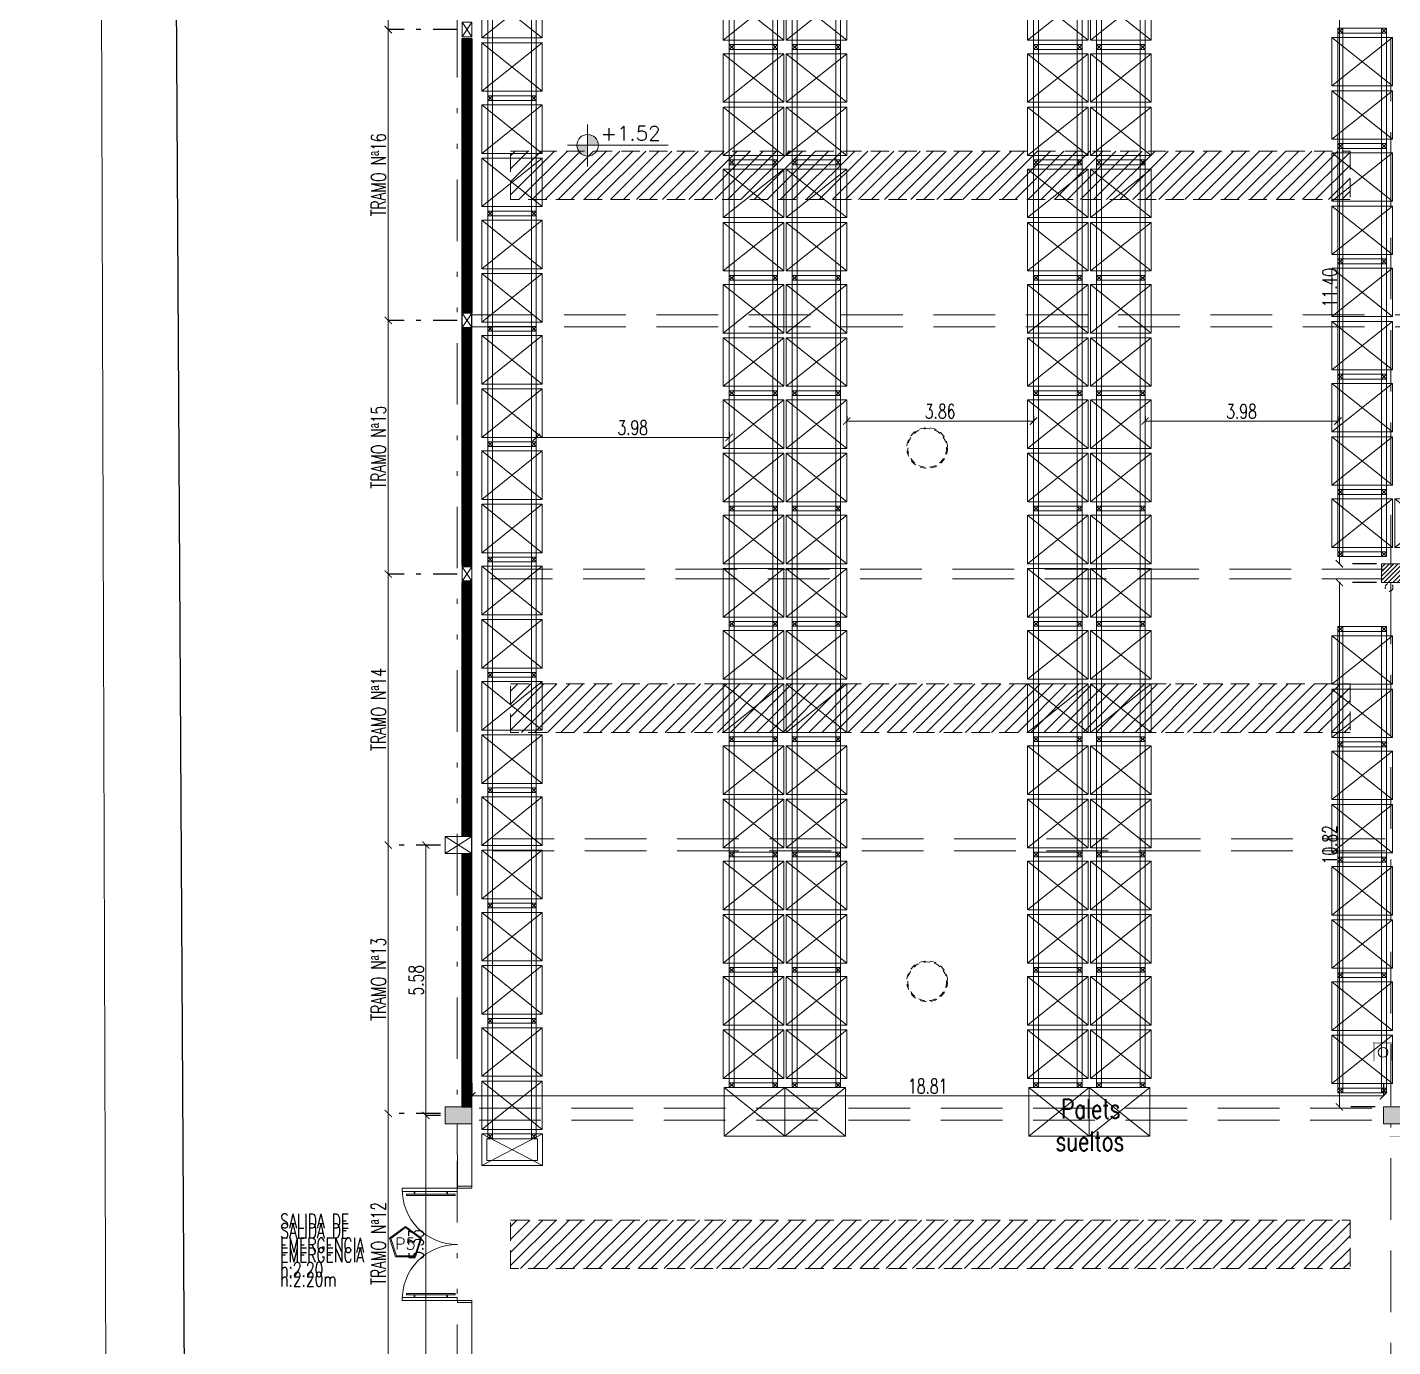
# Model space of a CAD drawing. Header units: millimetres. Extents: x 2828 to 3406, y 849 to 1266.
# Drawn here: x 2890.38 to 2918.55, y 1141.67 to 1168.89 of the extents above; entities that cross this region are included whole.
import ezdxf

# ---------------------------------------------------------------- set-up
doc = ezdxf.new("R2010")
doc.units = ezdxf.units.MM
doc.header["$PDMODE"] = 34
doc.header["$PDSIZE"] = -10
for name, pattern in [('AC-0071-XR-01-PL-PB-R07$0$HIDDEN2', [0.1875, 0.125, -0.0625]), ('DASHDOT', [1, 0.5, -0.25, 0, -0.25]), ('DASHED', [19.05, 12.7, -6.35]), ('DASHED2', [0.375, 0.25, -0.125]), ('DIVIDE2', [15.875, 6.35, -3.175, 0, -3.175, 0, -3.175])]:
    doc.linetypes.add(name, pattern=pattern)
doc.layers.get('DEFPOINTS').update_dxf_attribs({"lineweight": 5})
for name, color, linetype, lineweight in [('0.05', 64, 'Continuous', 5), ('0.10', 161, 'Continuous', 9), ('0.15', 41, 'Continuous', 13), ('0.2', 4, 'Continuous', 15), ('0.20', 4, 'Continuous', 15), ('0.30', 1, 'Continuous', 25), ('arq cotas', 152, 'Continuous', 13), ('arq DP', 40, 'Continuous', 5), ('arq tex', 31, 'Continuous', 5), ('columnas', 12, 'Continuous', 20), ('equip tx', 220, 'Continuous', 5), ('equipa cotas', 222, 'Continuous', 5), ('EQUIPAMIENTO', 4, 'Continuous', 15), ('LM', 3, 'DIVIDE2', 9), ('proyecciones', 221, 'DASHED', 5), ('proyecciones caños pluviales', 191, 'DASHED2', 5), ('ref. arq', 252, 'Continuous', 5)]:
    doc.layers.add(name, color=color, linetype=linetype, lineweight=lineweight)
for name, color, linetype, lineweight, true_color in [('eolicos nuevos', 7, 'Continuous', 13, 0x387000), ('equipa auxiliar', 7, 'Continuous', 13, 0x878787), ('lucernarios nuevos', 252, 'DASHED', 9, 0x696969), ('sombrado muro nuevo', 7, 'Continuous', 5, 0x757575)]:
    doc.layers.add(name, color=color, linetype=linetype, lineweight=lineweight, true_color=true_color)
doc.styles.add('100', font='romans.shx', dxfattribs={"width": 0.75, "height": 0.2})
doc.styles.add('250-cts', font='romans.shx', dxfattribs={"width": 0.7, "height": 0.25})
doc.styles.add('COTAS', font='romans.shx')
doc.styles.get("Standard").update_dxf_attribs({"font": 'romans.shx'})
doc.dimstyles.new('250', dxfattribs={"dimtxt": 0.3, "dimasz": 0.15, "dimexe": 0, "dimexo": 0.1, "dimgap": 0.05, "dimtad": 1, "dimzin": 0, "dimdsep": 46, "dimtxsty": '250-cts', "dimblk": 'ARCHTICK', "dimcen": 0.02, "dimclrd": 256, "dimclre": 256, "dimclrt": 256, "dimazin": 0, "dimtfac": 1, "dimtofl": 0, "dimtmove": 1, "dimatfit": 0, "dimldrblk": 'OPEN90', "dimfxl": 1, "dimtolj": 1, "dimtzin": 0, "dimlwd": -1, "dimarcsym": 0})
pattern_1 = [(45, (0, 0), (-0.01414213562, 0.01414213562), []), (135, (0, 0), (-0.01414213562, -0.01414213562), [])]

# ---------------------------------------------------------------- blocks, each defined once
blk = doc.blocks.new('rack relevado')
at = {"layer": 'EQUIPAMIENTO'}
for p, q in [((-2.49, 1), (-2.39, 1)), ((-2.49, 1), (-2.49, 0)), ((-2.49, 1), (-2.49, 0)), ((-2.49, 1), (-2.49, 0)), ((-2.39, 0.9), (-2.49, 1)), ((-2.49, 0.9), (-2.39, 1)), ((-2.49, 0.9), (-0.01, 0.9)), ((-2.4, 1), (-0.1, 1)), ((-2.39, 1), (-2.39, 0.075)), ((-2.39, 1), (-2.39, 0)), ((-2.39, 1), (-2.39, 0)), ((-2.39, 1), (-2.39, 0)), ((-2.39, 1), (-2.39, 0)), ((-0.11, 1), (-0.01, 1)), ((-0.11, 1), (-0.01, 1)), ((-0.11, 1), (-0.01, 1)), ((-0.11, 1), (-0.11, 0)), ((-0.11, 1), (-0.11, 0)), ((-0.11, 1), (-0.11, 0)), ((-0.01, 0.9), (-0.11, 1)), ((-0.11, 0.9), (-0.01, 1)), ((-0.11, 0.9), (-0.01, 0.9)), ((-0.01, 1), (-0.01, 0.075)), ((-0.01, 1), (-0.01, 0)), ((-0.01, 1), (-0.01, 0)), ((-0.01, 1), (-0.01, 0)), ((-0.01, 1), (-0.01, 0)), ((-2.49, 0.1), (-2.39, 0.1)), ((-2.49, 0.1), (-0.01, 0.1)), ((-2.39, 0), (-2.49, 0.1)), ((-2.49, 0), (-2.39, 0.1)), ((-2.49, 0), (-2.39, 0)), ((-0.01, 0), (-0.11, 0.1)), ((-0.11, 0), (-0.01, 0.1)), ((-0.11, 0), (-0.01, 0)), ((-2.39, 0), (-2.49, 0)), ((-0.1, 0), (-2.4, 0)), ((-0.01, 0), (-0.11, 0))]:
    blk.add_line(p, q, dxfattribs=at)
at = {"layer": 'EQUIPAMIENTO', "linetype": 'DASHED'}
for p, q in [((-2.3, 1.125), (-2.3, -0.125)), ((-1.3, -0.125), (-2.3, 1.125)), ((-2.3, -0.125), (-1.3, 1.125)), ((-2.3, 1.125), (-1.3, 1.125)), ((-1.3, 1.125), (-1.3, -0.125)), ((-0.2, -0.125), (-1.2, 1.125)), ((-1.2, -0.125), (-0.2, 1.125)), ((-1.2, 1.125), (-0.2, 1.125)), ((-1.2, 1.125), (-1.2, -0.125)), ((-0.2, -0.125), (-0.2, 1.125)), ((-2.3, -0.125), (-1.3, -0.125)), ((-1.2, -0.125), (-0.2, -0.125))]:
    blk.add_line(p, q, dxfattribs=at)
at = {"layer": 'EQUIPAMIENTO'}
for points in [[(-2.49, 1), (-2.39, 1), (-2.39, 0.9), (-2.49, 0.9), (-2.49, 1)], [(-0.11, 1), (-0.01, 1), (-0.01, 0.9), (-0.11, 0.9), (-0.11, 1)], [(-2.49, 0.1), (-2.39, 0.1), (-2.39, 0), (-2.49, 0), (-2.49, 0.1)], [(-0.11, 0.1), (-0.01, 0.1), (-0.01, 0), (-0.11, 0), (-0.11, 0.1)]]:
    blk.add_lwpolyline(points, dxfattribs=at)
blk = doc.blocks.new('colum. perim')
at = {"layer": '0.05'}
h = blk.add_hatch(color=256, dxfattribs=at)
h.dxf.hatch_style = 1
h.paths.add_polyline_path([(1.567, 49.616), (1.567, 49.966), (1.017, 49.966), (1.017, 49.616)])
at = {"layer": 'columnas'}
for p, q in [((1.567, 49.966), (1.017, 49.966)), ((1.017, 49.966), (1.017, 49.616)), ((1.017, 49.966), (1.567, 49.966)), ((1.017, 49.616), (1.017, 49.966)), ((1.567, 49.616), (1.567, 49.966)), ((1.567, 49.966), (1.567, 49.616)), ((1.017, 49.616), (1.567, 49.616)), ((1.567, 49.616), (1.017, 49.616))]:
    blk.add_line(p, q, dxfattribs=at)
blk = doc.blocks.new('_ARCHTICK')
at = {"color": 0, "linetype": 'ByBlock', "const_width": 0.15}
blk.add_lwpolyline([(-0.5, -0.5), (0.5, 0.5)], dxfattribs=at)
blk = doc.blocks.new('*D168')
at = {"layer": 'arq cotas', "linetype": 'DASHDOT', "lineweight": -2, "transparency": 16777216}
for p, q in [((2891.845, 1254.938), (2891.645, 1254.938)), ((2892.309, 1106.035), (2892.109, 1106.034))]:
    blk.add_line(p, q, dxfattribs=at)
at = {"layer": 'arq cotas', "transparency": 16777216}
blk.add_line((2891.645, 1254.938), (2892.109, 1106.034), dxfattribs=at)
at = {"layer": 'DEFPOINTS', "color": 0, "transparency": 16777216}
for p in [(2891.945, 1254.939), (2892.109, 1106.034), (2892.409, 1106.035)]:
    blk.add_point(p, dxfattribs=at)
at = {"layer": 'arq cotas', "transparency": 16777216, "xscale": 0.15, "yscale": 0.15, "zscale": 0.15}
for p, rotation in [((2891.645, 1254.938), 90.17869036957083), ((2892.109, 1106.034), 270.1786903695708)]:
    blk.add_blockref('_ARCHTICK', p, dxfattribs=dict(at, rotation=rotation))
at = {"layer": 'arq cotas', "transparency": 16777216, "insert": (2892.077, 1180.487), "char_height": 0.3, "attachment_point": 5, "rotation": 270.1787, "style": '250-cts'}
blk.add_mtext('\\A1;148.90', dxfattribs=at)
blk = doc.blocks.new('_Open90')
at = {"color": 0, "linetype": 'ByBlock', "lineweight": -2}
for p, q in [((0, 0), (-1, 0)), ((-0.5, 0.5), (0, 0)), ((0, 0), (-0.5, -0.5))]:
    blk.add_line(p, q, dxfattribs=at)
blk = doc.blocks.new('*D172')
at = {"layer": 'arq cotas', "linetype": 'DASHDOT', "lineweight": -2, "transparency": 16777216}
for p, q in [((2899.552, 1147.104), (2899.552, 1146.845)), ((2918.359, 1147.104), (2918.359, 1146.845))]:
    blk.add_line(p, q, dxfattribs=at)
at = {"layer": 'arq cotas', "transparency": 16777216}
blk.add_line((2899.552, 1146.845), (2918.359, 1146.845), dxfattribs=at)
at = {"layer": 'DEFPOINTS', "color": 0, "transparency": 16777216}
for p in [(2899.552, 1147.204), (2918.359, 1147.204), (2918.359, 1146.845)]:
    blk.add_point(p, dxfattribs=at)
at = {"layer": 'arq cotas', "transparency": 16777216, "xscale": 0.15, "yscale": 0.15, "zscale": 0.15, "rotation": 180}
blk.add_blockref('_ARCHTICK', (2899.552, 1146.845), dxfattribs=at)
at = {"layer": 'arq cotas', "transparency": 16777216, "xscale": 0.15, "yscale": 0.15, "zscale": 0.15}
blk.add_blockref('_ARCHTICK', (2918.359, 1146.845), dxfattribs=at)
at = {"layer": 'arq cotas', "transparency": 16777216, "insert": (2908.956, 1147.045), "char_height": 0.3, "attachment_point": 5, "style": '250-cts'}
blk.add_mtext('\\A1;18.81', dxfattribs=at)
blk = doc.blocks.new('*D203')
at = {"layer": 'arq cotas', "linetype": 'DASHDOT', "lineweight": -2, "transparency": 16777216}
for p, q in [((2898.902, 1146.442), (2898.604, 1146.442)), ((2898.77, 1141.117), (2898.604, 1141.117))]:
    blk.add_line(p, q, dxfattribs=at)
at = {"layer": 'arq cotas', "transparency": 16777216}
blk.add_line((2898.604, 1141.117), (2898.604, 1146.442), dxfattribs=at)
at = {"layer": 'DEFPOINTS', "color": 0, "transparency": 16777216}
for p in [(2898.604, 1146.442), (2899.002, 1146.442), (2898.87, 1141.117)]:
    blk.add_point(p, dxfattribs=at)
at = {"layer": 'arq cotas', "transparency": 16777216, "xscale": 0.15, "yscale": 0.15, "zscale": 0.15}
for p, rotation in [((2898.604, 1146.442), 90), ((2898.604, 1141.117), 270)]:
    blk.add_blockref('_ARCHTICK', p, dxfattribs=dict(at, rotation=rotation))
at = {"layer": 'arq cotas', "transparency": 16777216, "insert": (2898.404, 1143.78), "char_height": 0.3, "attachment_point": 5, "rotation": 90, "style": '250-cts'}
blk.add_mtext('\\A1;5.33', dxfattribs=at)
blk = doc.blocks.new('col')
at = {"layer": 'columnas'}
for p, q in [((2936.661, 1213.377), (2937.211, 1213.727)), ((2936.661, 1213.727), (2937.211, 1213.377))]:
    blk.add_line(p, q, dxfattribs=at)
blk.add_lwpolyline([(2936.661, 1213.727), (2937.211, 1213.727), (2937.211, 1213.377), (2936.661, 1213.377)], close=True, dxfattribs=at)
blk = doc.blocks.new('vvv')
at = {"layer": 'columnas'}
for p, q in [((2904.602, 1185.049), (2904.902, 1185.249)), ((2904.602, 1185.249), (2904.902, 1185.049))]:
    blk.add_line(p, q, dxfattribs=at)
blk.add_lwpolyline([(2904.602, 1185.249), (2904.902, 1185.249), (2904.902, 1185.049), (2904.602, 1185.049), (2904.602, 1185.249)], dxfattribs=at)
blk = doc.blocks.new('NIVEL')
at = {"layer": '0.10'}
h = blk.add_hatch(color=256, dxfattribs=at)
h.paths.add_polyline_path([(265.735, 100.104), (265.737, 99.66), (266.182, 99.662, 0.10356), (266.143, 99.84, 0.297796)])
h.paths.add_polyline_path([(265.737, 99.66), (265.293, 99.658, 0.10356), (265.331, 99.48, 0.297796), (265.739, 99.216)])
for p, q in [((265.737, 98.782), (265.737, 100.513)), ((264.902, 99.66), (269.056, 99.66))]:
    blk.add_line(p, q, dxfattribs=at)
blk.add_circle((265.737, 99.66), 0.444, dxfattribs=at)
blk = doc.blocks.new('*D353')
at = {"layer": 'arq cotas', "linetype": 'DASHDOT', "lineweight": -2, "transparency": 16777216}
for p, q in [((2918.218, 1157.437), (2917.449, 1157.437)), ((2918.184, 1146.617), (2917.449, 1146.617))]:
    blk.add_line(p, q, dxfattribs=at)
at = {"layer": 'arq cotas', "transparency": 16777216}
blk.add_line((2917.449, 1157.437), (2917.449, 1146.617), dxfattribs=at)
at = {"layer": 'DEFPOINTS', "color": 0, "transparency": 16777216}
for p in [(2918.318, 1157.437), (2917.449, 1146.617), (2918.284, 1146.617)]:
    blk.add_point(p, dxfattribs=at)
at = {"layer": 'arq cotas', "transparency": 16777216, "xscale": 0.15, "yscale": 0.15, "zscale": 0.15}
for p, rotation in [((2917.449, 1157.437), 90), ((2917.449, 1146.617), 270)]:
    blk.add_blockref('_ARCHTICK', p, dxfattribs=dict(at, rotation=rotation))
at = {"layer": 'arq cotas', "transparency": 16777216, "insert": (2917.249, 1152.027), "char_height": 0.3, "attachment_point": 5, "rotation": 90, "style": '250-cts'}
blk.add_mtext('\\A1;10.82', dxfattribs=at)
blk = doc.blocks.new('*D354')
at = {"layer": 'arq cotas', "linetype": 'DASHDOT', "lineweight": -2, "transparency": 16777216}
for p, q in [((2918.218, 1169.223), (2917.449, 1169.223)), ((2918.218, 1157.823), (2917.449, 1157.823))]:
    blk.add_line(p, q, dxfattribs=at)
at = {"layer": 'arq cotas', "transparency": 16777216}
blk.add_line((2917.449, 1169.223), (2917.449, 1157.823), dxfattribs=at)
at = {"layer": 'DEFPOINTS', "color": 0, "transparency": 16777216}
for p in [(2918.318, 1169.223, -101.167), (2917.449, 1157.823), (2918.318, 1157.823, -101.167)]:
    blk.add_point(p, dxfattribs=at)
at = {"layer": 'arq cotas', "transparency": 16777216, "xscale": 0.15, "yscale": 0.15, "zscale": 0.15}
for p, rotation in [((2917.449, 1169.223), 90), ((2917.449, 1157.823), 270)]:
    blk.add_blockref('_ARCHTICK', p, dxfattribs=dict(at, rotation=rotation))
at = {"layer": 'arq cotas', "transparency": 16777216, "insert": (2917.249, 1163.523), "char_height": 0.3, "attachment_point": 5, "rotation": 90, "style": '250-cts'}
blk.add_mtext('\\A1;11.40', dxfattribs=at)
blk = doc.blocks.new('RACK 2')
at = {"layer": 'equipa auxiliar', "linetype": 'DASHED'}
for p, q in [((4025.513, 30.883), (4026.763, 30.883)), ((4026.763, 30.883), (4025.513, 29.883)), ((4026.763, 29.883), (4025.513, 30.883)), ((4025.513, 29.883), (4025.513, 30.883)), ((4026.763, 30.883), (4026.763, 29.883)), ((4026.763, 29.883), (4028.013, 30.883)), ((4026.763, 30.883), (4028.013, 29.883)), ((4028.013, 30.883), (4026.763, 30.883)), ((4026.763, 29.883), (4026.763, 30.883)), ((4028.013, 30.883), (4028.013, 29.883)), ((4025.513, 29.883), (4026.763, 29.883)), ((4026.763, 29.883), (4028.013, 29.883))]:
    blk.add_line(p, q, dxfattribs=at)
blk = doc.blocks.new('E')
at = {"layer": 'EQUIPAMIENTO'}
for p, q in [((2929.861, 1169.108), (2929.861, 1169.008)), ((2929.861, 1169.008), (2929.861, 1169.108)), ((2930.861, 1169.108), (2929.861, 1169.108)), ((2930.861, 1169.108), (2929.861, 1169.108)), ((2930.861, 1169.108), (2929.861, 1169.108)), ((2930.861, 1169.108), (2929.861, 1169.108)), ((2929.861, 1169.108), (2929.961, 1169.008)), ((2929.861, 1169.008), (2929.961, 1169.108)), ((2929.861, 1169.018), (2929.861, 1167.818)), ((2930.861, 1169.008), (2929.861, 1169.008)), ((2930.861, 1169.008), (2929.861, 1169.008)), ((2930.861, 1169.008), (2929.861, 1169.008)), ((2930.861, 1169.108), (2929.936, 1169.108)), ((2929.961, 1167.818), (2929.961, 1169.108)), ((2930.761, 1169.008), (2930.761, 1169.108)), ((2930.761, 1167.818), (2930.761, 1169.108)), ((2930.761, 1169.108), (2930.861, 1169.008)), ((2930.761, 1169.008), (2930.861, 1169.108)), ((2930.861, 1169.008), (2930.861, 1169.108)), ((2930.861, 1169.008), (2930.861, 1169.108)), ((2930.861, 1169.008), (2930.861, 1169.108)), ((2930.861, 1167.818), (2930.861, 1169.018)), ((2929.861, 1167.728), (2929.861, 1167.828)), ((2929.861, 1167.828), (2929.861, 1167.728)), ((2930.861, 1167.828), (2929.861, 1167.828)), ((2930.861, 1167.828), (2929.861, 1167.828)), ((2930.861, 1167.828), (2929.861, 1167.828)), ((2929.861, 1167.728), (2929.961, 1167.828)), ((2929.861, 1167.828), (2929.961, 1167.728)), ((2930.861, 1167.728), (2929.861, 1167.728)), ((2930.861, 1167.728), (2929.861, 1167.728)), ((2930.861, 1167.728), (2929.861, 1167.728)), ((2930.861, 1167.728), (2929.861, 1167.728)), ((2930.861, 1167.728), (2929.936, 1167.728)), ((2930.761, 1167.828), (2930.761, 1167.728)), ((2930.761, 1167.728), (2930.861, 1167.828)), ((2930.761, 1167.828), (2930.861, 1167.728)), ((2930.861, 1167.828), (2930.861, 1167.728)), ((2930.861, 1167.828), (2930.861, 1167.728)), ((2930.861, 1167.828), (2930.861, 1167.728))]:
    blk.add_line(p, q, dxfattribs=at)
at = {"layer": 'EQUIPAMIENTO', "linetype": 'DASHED'}
for p, q in [((2929.736, 1167.918), (2929.736, 1168.918)), ((2929.736, 1167.918), (2929.736, 1168.918)), ((2929.736, 1168.918), (2930.986, 1167.918)), ((2929.736, 1167.918), (2930.986, 1168.918)), ((2929.736, 1168.918), (2930.986, 1168.918)), ((2930.986, 1167.918), (2930.986, 1168.918)), ((2930.986, 1167.918), (2929.736, 1167.918))]:
    blk.add_line(p, q, dxfattribs=at)
at = {"layer": 'EQUIPAMIENTO'}
for points in [[(2929.961, 1169.008), (2929.961, 1169.108), (2929.861, 1169.108), (2929.861, 1169.008), (2929.961, 1169.008)], [(2930.861, 1169.008), (2930.861, 1169.108), (2930.761, 1169.108), (2930.761, 1169.008), (2930.861, 1169.008)], [(2929.961, 1167.828), (2929.961, 1167.728), (2929.861, 1167.728), (2929.861, 1167.828), (2929.961, 1167.828)], [(2930.861, 1167.828), (2930.861, 1167.728), (2930.761, 1167.728), (2930.761, 1167.828), (2930.861, 1167.828)]]:
    blk.add_lwpolyline(points, dxfattribs=at)
blk = doc.blocks.new('A$C47516BA9')
at = {"layer": 'EQUIPAMIENTO'}
for p in [(-2929.861, -1169.108), (-2928.561, -1169.108)]:
    blk.add_blockref('E', p, dxfattribs=at)
blk = doc.blocks.new('*D376')
at = {"layer": 'DEFPOINTS', "color": 0, "transparency": 16777216}
for p in [(2900.88, 1160.432), (2904.86, 1160.432), (2904.86, 1160.432)]:
    blk.add_point(p, dxfattribs=at)
at = {"layer": 'equipa cotas', "linetype": 'DASHDOT', "lineweight": -2, "transparency": 16777216}
for p, q in [((2900.88, 1160.532), (2900.88, 1160.432)), ((2904.86, 1160.532), (2904.86, 1160.432))]:
    blk.add_line(p, q, dxfattribs=at)
at = {"layer": 'equipa cotas', "transparency": 16777216}
blk.add_line((2900.88, 1160.432), (2904.86, 1160.432), dxfattribs=at)
at = {"layer": 'equipa cotas', "transparency": 16777216, "xscale": 0.15, "yscale": 0.15, "zscale": 0.15, "rotation": 180}
blk.add_blockref('_ARCHTICK', (2900.88, 1160.432), dxfattribs=at)
at = {"layer": 'equipa cotas', "transparency": 16777216, "xscale": 0.15, "yscale": 0.15, "zscale": 0.15}
blk.add_blockref('_ARCHTICK', (2904.86, 1160.432), dxfattribs=at)
at = {"layer": 'equipa cotas', "transparency": 16777216, "insert": (2902.87, 1160.632), "char_height": 0.3, "attachment_point": 5, "style": '250-cts'}
blk.add_mtext('\\A1;3.98', dxfattribs=at)
blk = doc.blocks.new('*D377')
at = {"layer": 'DEFPOINTS', "color": 0, "transparency": 16777216}
for p in [(2907.285, 1160.768), (2911.14, 1160.768), (2911.14, 1160.768)]:
    blk.add_point(p, dxfattribs=at)
at = {"layer": 'equipa cotas', "linetype": 'DASHDOT', "lineweight": -2, "transparency": 16777216}
for p, q in [((2907.285, 1160.868), (2907.285, 1160.768)), ((2911.14, 1160.868), (2911.14, 1160.768))]:
    blk.add_line(p, q, dxfattribs=at)
at = {"layer": 'equipa cotas', "transparency": 16777216}
blk.add_line((2907.285, 1160.768), (2911.14, 1160.768), dxfattribs=at)
at = {"layer": 'equipa cotas', "transparency": 16777216, "xscale": 0.15, "yscale": 0.15, "zscale": 0.15, "rotation": 180}
blk.add_blockref('_ARCHTICK', (2907.285, 1160.768), dxfattribs=at)
at = {"layer": 'equipa cotas', "transparency": 16777216, "xscale": 0.15, "yscale": 0.15, "zscale": 0.15}
blk.add_blockref('_ARCHTICK', (2911.14, 1160.768), dxfattribs=at)
at = {"layer": 'equipa cotas', "transparency": 16777216, "insert": (2909.212, 1160.968), "char_height": 0.3, "attachment_point": 5, "style": '250-cts'}
blk.add_mtext('\\A1;3.86', dxfattribs=at)
blk = doc.blocks.new('*D378')
at = {"layer": 'DEFPOINTS', "color": 0, "transparency": 16777216}
for p in [(2913.44, 1160.768), (2917.42, 1160.768), (2917.42, 1160.768)]:
    blk.add_point(p, dxfattribs=at)
at = {"layer": 'equipa cotas', "linetype": 'DASHDOT', "lineweight": -2, "transparency": 16777216}
for p, q in [((2913.44, 1160.868), (2913.44, 1160.768)), ((2917.42, 1160.868), (2917.42, 1160.768))]:
    blk.add_line(p, q, dxfattribs=at)
at = {"layer": 'equipa cotas', "transparency": 16777216}
blk.add_line((2913.44, 1160.768), (2917.42, 1160.768), dxfattribs=at)
at = {"layer": 'equipa cotas', "transparency": 16777216, "xscale": 0.15, "yscale": 0.15, "zscale": 0.15, "rotation": 180}
blk.add_blockref('_ARCHTICK', (2913.44, 1160.768), dxfattribs=at)
at = {"layer": 'equipa cotas', "transparency": 16777216, "xscale": 0.15, "yscale": 0.15, "zscale": 0.15}
blk.add_blockref('_ARCHTICK', (2917.42, 1160.768), dxfattribs=at)
at = {"layer": 'equipa cotas', "transparency": 16777216, "insert": (2915.43, 1160.968), "char_height": 0.3, "attachment_point": 5, "style": '250-cts'}
blk.add_mtext('\\A1;3.98', dxfattribs=at)
blk = doc.blocks.new('A$C371A6B59')
at = {"layer": 'lucernarios nuevos'}
h = blk.add_hatch(dxfattribs=at)
h.set_pattern_fill('ANSI31', color=256, scale=0.06)
h.set_pattern_definition([(45, (-2919.5706, -1108.54296), (-0.134703842, 0.134703842), [])])
h.paths.add_polyline_path([(-19.219, 1), (-1.902, 1), (-1.902, 0), (-19.219, 0)])
at = {"layer": 'lucernarios nuevos', "ltscale": 0.03}
blk.add_lwpolyline([(-19.219, 1), (-1.902, 1), (-1.902, 0), (-19.219, 0)], close=True, dxfattribs=at)
blk = doc.blocks.new('A$C26D87C71')
at = {"layer": 'eolicos nuevos', "linetype": 'DASHED', "ltscale": 0.01}
for radius in [0.42, 0.4]:
    blk.add_circle((0, 0), radius, dxfattribs=at)
blk = doc.blocks.new('A$C45170E89')
at = {"layer": 'eolicos nuevos'}
for p in [(-37.194, 0), (-18.365, 0), (0, 0)]:
    blk.add_blockref('A$C26D87C71', p, dxfattribs=at)
blk = doc.blocks.new('*D424')
at = {"layer": 'arq cotas', "linetype": 'DASHDOT', "lineweight": -2, "transparency": 16777216}
for p, q in [((2898.902, 1146.482), (2897.827, 1146.482)), ((2898.902, 1141.117), (2897.827, 1141.117))]:
    blk.add_line(p, q, dxfattribs=at)
at = {"layer": 'arq cotas', "transparency": 16777216}
blk.add_line((2897.827, 1146.482), (2897.827, 1141.117), dxfattribs=at)
at = {"layer": 'DEFPOINTS', "color": 0, "transparency": 16777216}
for p in [(2899.002, 1146.482), (2897.827, 1141.117), (2899.002, 1141.117)]:
    blk.add_point(p, dxfattribs=at)
at = {"layer": 'arq cotas', "transparency": 16777216, "xscale": 0.15, "yscale": 0.15, "zscale": 0.15}
for p, rotation in [((2897.827, 1146.482), 90), ((2897.827, 1141.117), 270)]:
    blk.add_blockref('_ARCHTICK', p, dxfattribs=dict(at, rotation=rotation))
at = {"layer": 'arq cotas', "transparency": 16777216, "insert": (2897.627, 1143.8), "char_height": 0.3, "attachment_point": 5, "rotation": 90, "style": '250-cts'}
blk.add_mtext('\\A1;TRAMO Nª12', dxfattribs=at)
blk = doc.blocks.new('*D425')
at = {"layer": 'arq cotas', "linetype": 'DASHDOT', "lineweight": -2, "transparency": 16777216}
for p, q in [((2898.902, 1152.019), (2897.827, 1152.019)), ((2898.902, 1146.482), (2897.827, 1146.482))]:
    blk.add_line(p, q, dxfattribs=at)
at = {"layer": 'arq cotas', "transparency": 16777216}
blk.add_line((2897.827, 1152.019), (2897.827, 1146.482), dxfattribs=at)
at = {"layer": 'DEFPOINTS', "color": 0, "transparency": 16777216}
for p in [(2899.002, 1152.019), (2897.827, 1146.482), (2899.002, 1146.482)]:
    blk.add_point(p, dxfattribs=at)
at = {"layer": 'arq cotas', "transparency": 16777216, "xscale": 0.15, "yscale": 0.15, "zscale": 0.15}
for p, rotation in [((2897.827, 1152.019), 90), ((2897.827, 1146.482), 270)]:
    blk.add_blockref('_ARCHTICK', p, dxfattribs=dict(at, rotation=rotation))
at = {"layer": 'arq cotas', "transparency": 16777216, "insert": (2897.627, 1149.251), "char_height": 0.3, "attachment_point": 5, "rotation": 90, "style": '250-cts'}
blk.add_mtext('\\A1;TRAMO Nª13', dxfattribs=at)
blk = doc.blocks.new('*D426')
at = {"layer": 'arq cotas', "linetype": 'DASHDOT', "lineweight": -2, "transparency": 16777216}
for p, q in [((2899.252, 1157.612), (2897.827, 1157.612)), ((2898.902, 1152.019), (2897.827, 1152.019))]:
    blk.add_line(p, q, dxfattribs=at)
at = {"layer": 'arq cotas', "transparency": 16777216}
blk.add_line((2897.827, 1157.612), (2897.827, 1152.019), dxfattribs=at)
at = {"layer": 'DEFPOINTS', "color": 0, "transparency": 16777216}
for p in [(2899.352, 1157.612), (2897.827, 1152.019), (2899.002, 1152.019)]:
    blk.add_point(p, dxfattribs=at)
at = {"layer": 'arq cotas', "transparency": 16777216, "xscale": 0.15, "yscale": 0.15, "zscale": 0.15}
for p, rotation in [((2897.827, 1157.612), 90), ((2897.827, 1152.019), 270)]:
    blk.add_blockref('_ARCHTICK', p, dxfattribs=dict(at, rotation=rotation))
at = {"layer": 'arq cotas', "transparency": 16777216, "insert": (2897.627, 1154.816), "char_height": 0.3, "attachment_point": 5, "rotation": 90, "style": '250-cts'}
blk.add_mtext('\\A1;TRAMO Nª14', dxfattribs=at)
blk = doc.blocks.new('*D427')
at = {"layer": 'arq cotas', "linetype": 'DASHDOT', "lineweight": -2, "transparency": 16777216}
for p, q in [((2899.252, 1162.846), (2897.827, 1162.846)), ((2899.252, 1157.612), (2897.827, 1157.612))]:
    blk.add_line(p, q, dxfattribs=at)
at = {"layer": 'arq cotas', "transparency": 16777216}
blk.add_line((2897.827, 1162.846), (2897.827, 1157.612), dxfattribs=at)
at = {"layer": 'DEFPOINTS', "color": 0, "transparency": 16777216}
for p in [(2899.352, 1162.846), (2897.827, 1157.612), (2899.352, 1157.612)]:
    blk.add_point(p, dxfattribs=at)
at = {"layer": 'arq cotas', "transparency": 16777216, "xscale": 0.15, "yscale": 0.15, "zscale": 0.15}
for p, rotation in [((2897.827, 1162.846), 90), ((2897.827, 1157.612), 270)]:
    blk.add_blockref('_ARCHTICK', p, dxfattribs=dict(at, rotation=rotation))
at = {"layer": 'arq cotas', "transparency": 16777216, "insert": (2897.627, 1160.229), "char_height": 0.3, "attachment_point": 5, "rotation": 90, "style": '250-cts'}
blk.add_mtext('\\A1;TRAMO Nª15', dxfattribs=at)
blk = doc.blocks.new('*D428')
at = {"layer": 'arq cotas', "linetype": 'DASHDOT', "lineweight": -2, "transparency": 16777216}
for p, q in [((2899.252, 1168.847), (2897.827, 1168.847)), ((2899.252, 1162.846), (2897.827, 1162.846))]:
    blk.add_line(p, q, dxfattribs=at)
at = {"layer": 'arq cotas', "transparency": 16777216}
blk.add_line((2897.827, 1168.847), (2897.827, 1162.846), dxfattribs=at)
at = {"layer": 'DEFPOINTS', "color": 0, "transparency": 16777216}
for p in [(2899.352, 1168.847), (2897.827, 1162.846), (2899.352, 1162.846)]:
    blk.add_point(p, dxfattribs=at)
at = {"layer": 'arq cotas', "transparency": 16777216, "xscale": 0.15, "yscale": 0.15, "zscale": 0.15}
for p, rotation in [((2897.827, 1168.847), 90), ((2897.827, 1162.846), 270)]:
    blk.add_blockref('_ARCHTICK', p, dxfattribs=dict(at, rotation=rotation))
at = {"layer": 'arq cotas', "transparency": 16777216, "insert": (2897.627, 1165.847), "char_height": 0.3, "attachment_point": 5, "rotation": 90, "style": '250-cts'}
blk.add_mtext('\\A1;TRAMO Nª16', dxfattribs=at)
blk = doc.blocks.new('*D429')
at = {"layer": 'arq cotas', "linetype": 'DASHDOT', "lineweight": -2, "transparency": 16777216}
for p, q in [((2899.252, 1174.393), (2897.827, 1174.393)), ((2899.252, 1168.847), (2897.827, 1168.847))]:
    blk.add_line(p, q, dxfattribs=at)
at = {"layer": 'arq cotas', "transparency": 16777216}
blk.add_line((2897.827, 1174.393), (2897.827, 1168.847), dxfattribs=at)
at = {"layer": 'DEFPOINTS', "color": 0, "transparency": 16777216}
for p in [(2899.352, 1174.393), (2897.827, 1168.847), (2899.352, 1168.847)]:
    blk.add_point(p, dxfattribs=at)
at = {"layer": 'arq cotas', "transparency": 16777216, "xscale": 0.15, "yscale": 0.15, "zscale": 0.15}
for p, rotation in [((2897.827, 1174.393), 90), ((2897.827, 1168.847), 270)]:
    blk.add_blockref('_ARCHTICK', p, dxfattribs=dict(at, rotation=rotation))
at = {"layer": 'arq cotas', "transparency": 16777216, "insert": (2897.627, 1171.62), "char_height": 0.3, "attachment_point": 5, "rotation": 90, "style": '250-cts'}
blk.add_mtext('\\A1;TRAMO Nª17', dxfattribs=at)
blk = doc.blocks.new('ERERR')
at = {"layer": 'EQUIPAMIENTO'}
for p, q in [((2953.594, 1141.142), (2954.843, 1141.792)), ((2953.594, 1141.792), (2954.843, 1141.142))]:
    blk.add_line(p, q, dxfattribs=at)
blk.add_lwpolyline([(2953.594, 1141.142), (2954.843, 1141.142), (2954.843, 1141.792), (2953.594, 1141.792), (2953.594, 1141.142)], dxfattribs=at)
blk.add_lwpolyline([(2953.694, 1141.242), (2954.743, 1141.242), (2954.743, 1141.692), (2953.694, 1141.692)], close=True, dxfattribs=at)
blk = doc.blocks.new('*D445')
at = {"layer": 'arq cotas', "linetype": 'DASHDOT', "lineweight": -2, "transparency": 16777216}
for p, q in [((2898.902, 1152.019), (2898.604, 1152.019)), ((2898.902, 1146.442), (2898.604, 1146.442))]:
    blk.add_line(p, q, dxfattribs=at)
at = {"layer": 'arq cotas', "transparency": 16777216}
blk.add_line((2898.604, 1146.442), (2898.604, 1152.019), dxfattribs=at)
at = {"layer": 'DEFPOINTS', "color": 0, "transparency": 16777216}
for p in [(2898.604, 1152.019), (2899.002, 1152.019), (2899.002, 1146.442)]:
    blk.add_point(p, dxfattribs=at)
at = {"layer": 'arq cotas', "transparency": 16777216, "xscale": 0.15, "yscale": 0.15, "zscale": 0.15}
for p, rotation in [((2898.604, 1152.019), 90), ((2898.604, 1146.442), 270)]:
    blk.add_blockref('_ARCHTICK', p, dxfattribs=dict(at, rotation=rotation))
at = {"layer": 'arq cotas', "transparency": 16777216, "insert": (2898.404, 1149.231), "char_height": 0.3, "attachment_point": 5, "rotation": 90, "style": '250-cts'}
blk.add_mtext('\\A1;5.58', dxfattribs=at)

msp = doc.modelspace()

# ---------------------------------------------------------------- hatches: boundary and pattern name
at = {"layer": 'columnas', "ltscale": 0.05}
h = msp.add_hatch(dxfattribs=at)
h.set_pattern_fill('ANSI31', color=256, scale=0.02)
h.set_pattern_definition([(45, (-1.41774, -11.10856), (-0.0449012806, 0.0449012806), [])])
h.paths.add_polyline_path([(2918.908, 1157.823), (2918.908, 1157.438), (2918.318, 1157.438), (2918.318, 1157.823)])
at = {"layer": 'sombrado muro nuevo'}
h = msp.add_hatch(dxfattribs=at)
h.set_pattern_fill('_USER', color=256, scale=0.02, angle=45, style=0, double=1, pattern_type=0)
h.set_pattern_definition(pattern_1)
h.paths.add_polyline_path([(2899.352, 1168.662), (2899.552, 1168.662), (2899.55, 1162.996), (2899.35, 1162.996)])
h = msp.add_hatch(dxfattribs=at)
h.set_pattern_fill('_USER', color=256, scale=0.02, angle=45, style=0, double=1, pattern_type=0)
h.set_pattern_definition(pattern_1)
h.paths.add_polyline_path([(2899.352, 1162.696), (2899.552, 1162.696), (2899.55, 1157.762), (2899.35, 1157.762)])
h = msp.add_hatch(dxfattribs=at)
h.set_pattern_fill('_USER', color=256, scale=0.02, angle=45, style=0, double=1, pattern_type=0)
h.set_pattern_definition(pattern_1)
h.paths.add_polyline_path([(2899.352, 1152.194), (2899.552, 1152.194), (2899.552, 1157.463), (2899.352, 1157.462)])
h = msp.add_hatch(dxfattribs=at)
h.set_pattern_fill('_USER', color=256, scale=0.02, angle=45, style=0, double=1, pattern_type=0)
h.set_pattern_definition(pattern_1)
h.paths.add_polyline_path([(2899.352, 1146.617), (2899.552, 1146.617), (2899.552, 1151.844), (2899.352, 1151.844)])

# ---------------------------------------------------------------- linework, layer by layer
at = {"layer": '0.05'}
for p, q in [((2899.252, 1146.267), (2899.253, 1144.979)), ((2899.552, 1144.979), (2899.552, 1146.267)), ((2899.552, 1144.979), (2899.253, 1144.979)), ((2899.552, 1142.579), (2899.253, 1142.579)), ((2899.552, 1142.579), (2899.552, 1141.292))]:
    msp.add_line(p, q, dxfattribs=at)
at = {"layer": '0.10', "ltscale": 0.1}
msp.add_lwpolyline([(2899.002, 1152.194), (2899.552, 1152.194), (2899.552, 1151.844), (2899.002, 1151.844), (2899.002, 1152.194)], dxfattribs=at)
at = {"layer": '0.10'}
for points in [[(2899.21, 1144.789), (2899.21, 1144.816), (2898.203, 1144.816), (2898.203, 1144.789)], [(2898.374, 1144.816), (2898.374, 1144.871), (2898.361, 1144.871), (2898.361, 1144.816)], [(2899.039, 1144.816), (2899.039, 1144.871), (2899.052, 1144.871), (2899.052, 1144.816)], [(2899.21, 1142.77), (2899.21, 1142.743), (2898.203, 1142.743), (2898.203, 1142.77)], [(2898.374, 1142.743), (2898.374, 1142.688), (2898.361, 1142.688), (2898.361, 1142.743)], [(2899.039, 1142.743), (2899.039, 1142.688), (2899.052, 1142.688), (2899.052, 1142.743)]]:
    msp.add_lwpolyline(points, close=True, dxfattribs=at)
at = {"layer": '0.15', "const_width": 0.005, "elevation": 84.772}
for points in [[(2918.146, 1147.951), (2918.546, 1147.951), (2918.546, 1147.551), (2918.146, 1147.551)], [(2918.166, 1147.931), (2918.526, 1147.931), (2918.526, 1147.571), (2918.166, 1147.571)]]:
    msp.add_lwpolyline(points, close=True, dxfattribs=at)
at = {"layer": '0.15', "const_width": 0.005}
msp.add_lwpolyline([(2918.514, 1146.265), (2918.487, 1146.265), (2918.487, 1146.015), (2918.81, 1146.015), (2918.81, 1146.265), (2918.791, 1146.265)], dxfattribs=at)
at = {"layer": '0.2'}
msp.add_circle((2918.349, 1147.744), 0.1, dxfattribs=at)
at = {"layer": '0.20'}
for points in [[(2898.116, 1144.939), (2899.252, 1144.939), (2899.252, 1144.871), (2898.116, 1144.871)], [(2899.552, 1144.939), (2899.552, 1144.979), (2899.253, 1144.979), (2899.253, 1144.939)], [(2898.116, 1142.62), (2899.252, 1142.62), (2899.252, 1142.688), (2898.116, 1142.688)], [(2899.552, 1142.62), (2899.552, 1142.579), (2899.253, 1142.579), (2899.253, 1142.62)]]:
    msp.add_lwpolyline(points, close=True, dxfattribs=at)
at = {"layer": '0.30'}
for p, q in [((2892.962, 1254.905), (2893.818, 1106.036)), ((2899.352, 1157.787), (2899.352, 1168.637)), ((2899.552, 1157.787), (2899.552, 1168.637)), ((2899.352, 1152.194), (2899.352, 1157.437)), ((2899.552, 1146.617), (2899.552, 1157.437)), ((2899.352, 1146.617), (2899.352, 1151.844))]:
    msp.add_line(p, q, dxfattribs=at)
at = {"layer": '0.30', "const_width": 0.01}
msp.add_lwpolyline([(2895.118, 1254.805), (2892.962, 1254.905), (2893.818, 1106.036), (2848.169, 1088.683), (2850.423, 1072.445)], dxfattribs=at)
at = {"layer": '0.30'}
for points in [[(2899.352, 1168.662), (2899.552, 1168.662), (2899.552, 1162.996), (2899.352, 1162.996), (2899.352, 1168.662)], [(2899.352, 1146.617), (2899.552, 1146.617), (2899.552, 1157.463), (2899.352, 1157.462), (2899.352, 1152.194)], [(2899.352, 1151.844), (2899.352, 1146.717)]]:
    msp.add_lwpolyline(points, dxfattribs=at)
at = {"layer": 'arq DP'}
for points in [[(2898.184, 1144.151), (2897.855, 1143.912), (2897.98, 1143.525), (2898.387, 1143.525), (2898.513, 1143.912)], [(2898.184, 1144.127), (2897.878, 1143.905), (2897.995, 1143.545), (2898.373, 1143.545), (2898.49, 1143.905)]]:
    msp.add_lwpolyline(points, close=True, dxfattribs=at)
at = {"layer": 'columnas', "ltscale": 0.05, "elevation": -101.167}
msp.add_lwpolyline([(2918.908, 1157.823), (2918.908, 1157.438), (2918.318, 1157.438), (2918.318, 1157.823), (2918.908, 1157.823)], dxfattribs=at)
at = {"layer": 'LM', "ltscale": 0.2}
msp.add_line((2899.252, 1256.877, -0.03), (2899.252, 1080.963, -0.03), dxfattribs=at)
at = {"layer": 'proyecciones', "color": 251, "ltscale": 0.1, "true_color": 0x6b6b6b}
for p, q in [((2918.509, 1168.637), (2918.509, 1166.457)), ((2918.509, 1166.457), (2918.509, 1157.787)), ((2899.552, 1162.963), (2936.809, 1162.963)), ((2899.552, 1162.713), (2936.809, 1162.713)), ((2918.359, 1157.712), (2899.702, 1157.712)), ((2918.359, 1157.512), (2899.702, 1157.512)), ((2918.509, 1157.437), (2918.509, 1146.622)), ((2899.977, 1152.148), (2936.809, 1152.148)), ((2899.977, 1151.898), (2936.809, 1151.898)), ((2899.702, 1146.593), (2918.359, 1146.593)), ((2899.702, 1146.343), (2918.359, 1146.343)), ((2918.509, 1146.257), (2918.509, 1146.267)), ((2918.509, 1136.667), (2918.509, 1146.257))]:
    msp.add_line(p, q, dxfattribs=at)
at = {"layer": 'proyecciones caños pluviales', "linetype": 'AC-0071-XR-01-PL-PB-R07$0$HIDDEN2'}
msp.add_circle((2918.475, 1157.335, -101.167), 0.08, dxfattribs=at)
at = {"layer": 'ref. arq'}
for centre, start, end in [((2899.244, 1144.908), 178.3525, 270.4327), ((2899.244, 1142.651), 89.5673, 181.6475)]:
    msp.add_arc(centre, 1.128, start, end, dxfattribs=at)

# ---------------------------------------------------------------- block references
at = {"layer": '0.10', "xscale": 0.5, "yscale": 0.5, "zscale": 0.5}
msp.add_blockref('NIVEL', (2769.072, 1116.629), dxfattribs=at)
at = {"layer": '0.30', "rotation": 90}
for p in [(4084.601, -1735.904), (4084.602, -1741.905), (4084.602, -1747.139)]:
    msp.add_blockref('vvv', p, dxfattribs=at)
at = {"layer": 'columnas'}
msp.add_blockref('col', (-37.659, -61.533), dxfattribs=at)
at = {"layer": 'columnas', "ltscale": 0.05}
for p in [(2897.985, 1096.651), (2917.342, 1096.651)]:
    msp.add_blockref('colum. perim', p, dxfattribs=at)
at = {"layer": 'eolicos nuevos'}
for p in [(2946.139, 1160.213), (2946.139, 1149.208)]:
    msp.add_blockref('A$C45170E89', p, dxfattribs=at)
at = {"layer": 'EQUIPAMIENTO', "rotation": 90}
for p in [(2905.86, 1170.925), (2912.14, 1170.925), (2918.42, 1168.883), (2905.86, 1168.545), (2912.14, 1168.545), (2918.42, 1166.503), (2918.42, 1164.123), (2905.86, 1163.785), (2912.14, 1163.785), (2918.42, 1161.743), (2905.86, 1161.405), (2912.14, 1161.405), (2905.86, 1159.025), (2912.14, 1159.025), (2905.86, 1156.645), (2912.14, 1156.645), (2918.42, 1156.537), (2905.86, 1154.265), (2912.14, 1154.265), (2918.42, 1154.157), (2905.86, 1151.885), (2912.14, 1151.885), (2918.42, 1151.777), (2905.86, 1149.505), (2912.14, 1149.505), (2918.42, 1149.397)]:
    msp.add_blockref('rack relevado', p, dxfattribs=at)
at = {"layer": 'EQUIPAMIENTO', "xscale": -1}
for name, p, rotation in [('rack relevado', (2906.16, 1170.925), 270), ('rack relevado', (2912.44, 1170.925), 270), ('rack relevado', (2899.88, 1169.872), 270), ('rack relevado', (2906.16, 1168.545), 270), ('rack relevado', (2912.44, 1168.545), 270), ('rack relevado', (2899.88, 1167.492), 270), ('rack relevado', (2904.86, 1166.165), 270), ('rack relevado', (2906.16, 1166.165), 270), ('rack relevado', (2911.14, 1166.165), 270), ('rack relevado', (2912.44, 1166.165), 270), ('rack relevado', (2899.88, 1165.112), 270), ('rack relevado', (2906.16, 1163.785), 270), ('rack relevado', (2912.44, 1163.785), 270), ('rack relevado', (2899.88, 1162.732), 270), ('rack relevado', (2906.16, 1161.405), 270), ('rack relevado', (2912.44, 1161.405), 270), ('rack relevado', (2899.88, 1160.352), 270), ('rack relevado', (2906.16, 1159.025), 270), ('rack relevado', (2912.44, 1159.025), 270), ('rack relevado', (2899.88, 1157.972), 270), ('rack relevado', (2906.16, 1156.645), 270), ('rack relevado', (2912.44, 1156.645), 270), ('rack relevado', (2899.88, 1155.592), 270), ('rack relevado', (2906.16, 1154.265), 270), ('rack relevado', (2912.44, 1154.265), 270), ('rack relevado', (2899.88, 1153.212), 270), ('rack relevado', (2906.16, 1151.885), 270), ('rack relevado', (2912.44, 1151.885), 270), ('rack relevado', (2899.88, 1150.832), 270), ('rack relevado', (2906.16, 1149.505), 270), ('rack relevado', (2912.44, 1149.505), 270), ('rack relevado', (2899.88, 1148.452), 270), ('RACK 2', (-1120.754, 1176.898), 180), ('RACK 2', (-1114.474, 1176.898), 180)]:
    msp.add_blockref(name, p, dxfattribs=dict(at, rotation=rotation))
at = {"layer": 'EQUIPAMIENTO'}
for name, p in [('A$C47516BA9', (2917.42, 1159.353)), ('ERERR', (-53.836, 4.269))]:
    msp.add_blockref(name, p, dxfattribs=at)
at = {"layer": 'lucernarios nuevos'}
for p in [(2919.571, 1165.338), (2919.571, 1154.345), (2919.571, 1143.28, -50.583)]:
    msp.add_blockref('A$C371A6B59', p, dxfattribs=at)

# ---------------------------------------------------------------- texts
at = {"layer": '0.10', "insert": (2902.212, 1166.855), "char_height": 0.3, "width": 2.11456, "attachment_point": 1, "style": 'COTAS'}
msp.add_mtext('+1.52', dxfattribs=at)
at = {"layer": 'arq DP', "insert": (2898.181, 1143.914), "char_height": 0.24, "width": 0.29424, "attachment_point": 2}
msp.add_mtext('P5', dxfattribs=at)
at = {"layer": 'arq tex', "insert": (2895.598, 1144.413), "char_height": 0.3, "attachment_point": 1, "style": '250-cts'}
msp.add_mtext_dynamic_manual_height_columns('SALIDA DE \\PEMERGENCIA\\Ph:2.20', width=7.76512, gutter_width=12.5, heights=[0], dxfattribs=at)
at = {"layer": 'equip tx', "attachment_point": 1}
for s, width, insert, char_height, style in [('\\pi24.723;Palets\\P\\pi24.608;sueltos', 50.70215, (2886.986, 1146.778), 0.4, '100'), ('SALIDA DE \\PEMERGENCIA\\Ph:2.20m', 7.76512, (2895.598, 1144.211), 0.3, '250-cts')]:
    msp.add_mtext_dynamic_manual_height_columns(s, width=width, gutter_width=12.5, heights=[0], dxfattribs=dict(at, insert=insert, char_height=char_height, style=style))

# ---------------------------------------------------------------- dimensions: what is measured, and where the dimension line sits
at = {"layer": 'arq cotas'}
dim = msp.add_aligned_dim(p1=(2891.945, 1254.939), p2=(2892.409, 1106.035), distance=-0.3, dimstyle='250', dxfattribs=at)
dim.commit()
dim.dimension.update_dxf_attribs({"geometry": '*D168', "text_midpoint": (2892.077, 1180.487)})
for base, p1, p2, text, picture, middle in [((2897.827, 1168.847), (2899.352, 1174.393), (2899.352, 1168.847), 'TRAMO Nª17', '*D429', (2897.627, 1171.62)), ((2897.827, 1162.846), (2899.352, 1168.847), (2899.352, 1162.846), 'TRAMO Nª16', '*D428', (2897.627, 1165.847)), ((2897.827, 1157.612), (2899.352, 1162.846), (2899.352, 1157.612), 'TRAMO Nª15', '*D427', (2897.627, 1160.229)), ((2897.827, 1152.019), (2899.352, 1157.612), (2899.002, 1152.019), 'TRAMO Nª14', '*D426', (2897.627, 1154.816)), ((2897.827, 1146.482), (2899.002, 1152.019), (2899.002, 1146.482), 'TRAMO Nª13', '*D425', (2897.627, 1149.251)), ((2897.827, 1141.117), (2899.002, 1146.482), (2899.002, 1141.117), 'TRAMO Nª12', '*D424', (2897.627, 1143.8))]:
    dim = msp.add_linear_dim(base=base, p1=p1, p2=p2, angle=90, text=text, dimstyle='250', dxfattribs=at)
    dim.commit()
    dim.dimension.update_dxf_attribs({"geometry": picture, "text_midpoint": middle})
for base, p1, p2, picture, middle in [((2917.449, 1157.823), (2918.318, 1169.223, -101.167), (2918.318, 1157.823, -101.167), '*D354', (2917.249, 1163.523)), ((2917.449, 1146.617), (2918.318, 1157.437), (2918.284, 1146.617), '*D353', (2917.249, 1152.027))]:
    dim = msp.add_linear_dim(base=base, p1=p1, p2=p2, angle=90, dimstyle='250', override={"dimfxl": 0}, dxfattribs=at)
    dim.commit()
    dim.dimension.update_dxf_attribs({"geometry": picture, "text_midpoint": middle})
for base, p1, p2, picture, middle in [((2898.604, 1152.019), (2899.002, 1146.442), (2899.002, 1152.019), '*D445', (2898.404, 1149.231)), ((2898.603940978, 1146.442494797), (2898.869746145, 1141.117494797), (2899.002460491, 1146.442494797), '*D203', (2898.403940978, 1143.779994797))]:
    dim = msp.add_linear_dim(base=base, p1=p1, p2=p2, angle=90, dimstyle='250', dxfattribs=at)
    dim.commit()
    dim.dimension.update_dxf_attribs({"geometry": picture, "text_midpoint": middle})
dim = msp.add_linear_dim(base=(2918.359, 1146.845), p1=(2899.552, 1147.204), p2=(2918.359, 1147.204), dimstyle='250', dxfattribs=at)
dim.commit()
dim.dimension.update_dxf_attribs({"geometry": '*D172', "text_midpoint": (2908.956, 1147.045)})
at = {"layer": 'equipa cotas'}
for base, p1, p2, picture, middle in [((2911.139622067, 1160.767600251), (2907.284622067, 1160.767600251), (2911.139622067, 1160.767600251), '*D377', (2909.212122067, 1160.967600251)), ((2917.42, 1160.768), (2913.44, 1160.768), (2917.42, 1160.768), '*D378', (2915.43, 1160.968)), ((2904.86, 1160.432), (2900.88, 1160.432), (2904.86, 1160.432), '*D376', (2902.87, 1160.632))]:
    dim = msp.add_linear_dim(base=base, p1=p1, p2=p2, dimstyle='250', dxfattribs=at)
    dim.commit()
    dim.dimension.update_dxf_attribs({"geometry": picture, "text_midpoint": middle})

doc.saveas('drawing.dxf')
